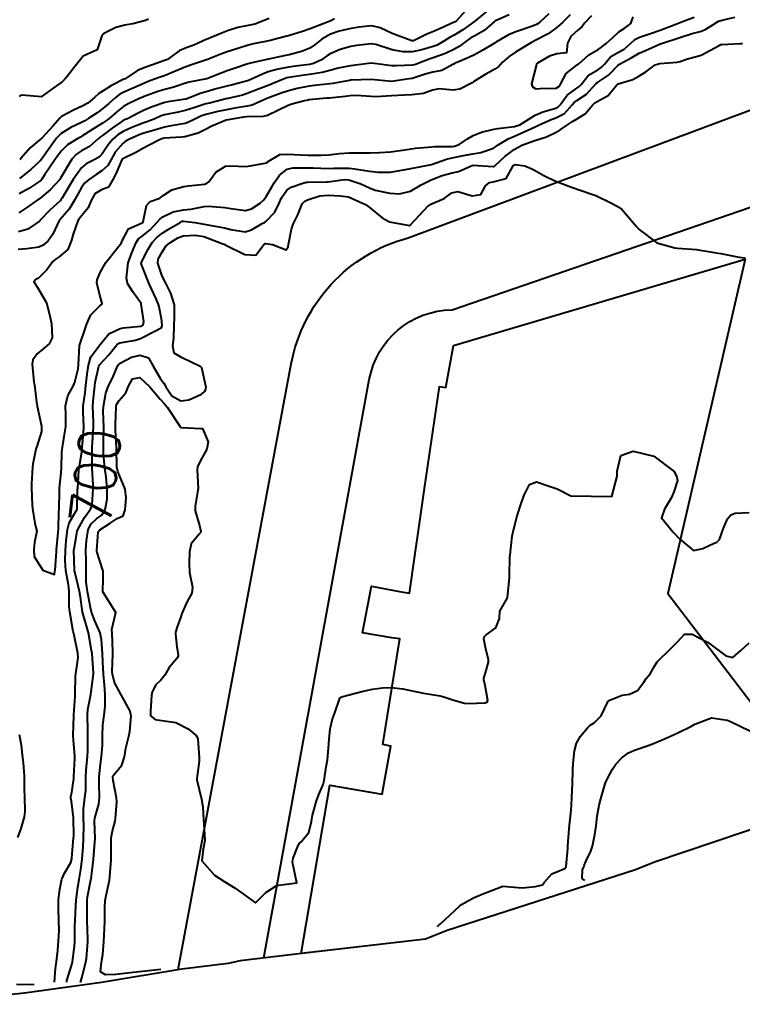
# Model space of a CAD drawing. Header units: metres. Extents: x 286371 to 293043, y 7462578 to 7466404.
# Drawn here: x 292189.8 to 292259.9, y 7462577.7 to 7462674.5 of the extents above; entities that cross this region are included whole.
import ezdxf
from ezdxf.enums import TextEntityAlignment as Align

# ---------------------------------------------------------------- set-up
doc = ezdxf.new("R2010")
doc.units = ezdxf.units.M
doc.header["$MEASUREMENT"] = 0
for name, color, linetype in [('Area', 45, 'Continuous'), ('Cotas', 45, 'Continuous'), ('Curvas de Nivel 1m', 11, 'Continuous'), ('Curvas de Nivel 5m', 15, 'Continuous'), ('Edificações', 30, 'Continuous'), ('Vias primárias', 230, 'Continuous')]:
    doc.layers.add(name, color=color, linetype=linetype)
doc.styles.add('Style-STANDARD', font='STANDARD.shx')

msp = doc.modelspace()

# ---------------------------------------------------------------- linework, layer by layer
at = {"layer": 'Area'}
msp.add_polyline3d([(292263.187, 7462596.643, 706.132), (292251.362, 7462592.681, 703.852), (292249.513, 7462591.933, 706.132), (292231.234, 7462586.014, 701.722), (292229.134, 7462585.201, 702.198), (292216.292, 7462583.702, 701.274), (292211.142, 7462583.09, 701.126), (292209.978, 7462582.809, 701.146), (292205.467, 7462582.283, 701.395), (292197.673, 7462580.971, 706.245), (292190.19, 7462579.932, 698.074), (292182.149, 7462579.109, 711.705), (292179.807, 7462578.573, 715.166), (292171.857, 7462577.714, 711.432), (292163.929, 7462577.725, 713.317), (292156.401, 7462578.938, 704.527), (292154.414, 7462578.957, 705.698), (292148.301, 7462579.613, 708.936), (292142.655, 7462580.362, 711.466)], dxfattribs=at)
at = {"layer": 'Curvas de Nivel 1m', "flags": 128}
for points, elevation in [([(292241.127, 7462675.106), (292240.254, 7462674.3), (292240.086, 7462674.148), (292239.93, 7462674.064), (292239.515, 7462673.898), (292237.919, 7462673.355), (292237.213, 7462673.047), (292236.036, 7462672.362), (292235.958, 7462672.308), (292235.903, 7462672.274), (292234.692, 7462671.583), (292233.885, 7462671.124), (292233.406, 7462670.876), (292232.272, 7462670.418), (292231.996, 7462670.299), (292231.871, 7462670.208), (292230.713, 7462669.59), (292229.858, 7462669.416), (292229.094, 7462669.227), (292227.849, 7462668.831), (292227.565, 7462668.772), (292225.844, 7462668.533), (292223.847, 7462668.711), (292221.912, 7462668.65), (292221.845, 7462668.642), (292221.797, 7462668.633), (292221.558, 7462668.589), (292220.127, 7462668.323), (292219.839, 7462668.284), (292218.351, 7462668.13), (292217.842, 7462668.057), (292216.666, 7462667.834), (292215.833, 7462667.626), (292215.123, 7462667.39), (292213.827, 7462666.912), (292213.678, 7462666.855), (292213.374, 7462666.711), (292212.306, 7462666.235), (292211.812, 7462666.132), (292210.613, 7462665.948), (292209.809, 7462665.786), (292208.981, 7462665.602), (292207.802, 7462665.323), (292207.402, 7462665.198), (292206.595, 7462664.812), (292206.075, 7462664.535), (292205.788, 7462664.436), (292204.429, 7462664.2), (292203.782, 7462664.074), (292202.839, 7462663.808), (292201.773, 7462663.494), (292201.326, 7462663.336), (292200.384, 7462662.905), (292199.989, 7462662.682), (292199.758, 7462662.495), (292199.02, 7462661.65), (292198.604, 7462660.931), (292198.284, 7462660.377), (292197.718, 7462659.844), (292197.167, 7462659.498), (292196.405, 7462658.964), (292196.037, 7462658.63), (292195.692, 7462658.145), (292195.068, 7462656.987), (292194.536, 7462656.122), (292193.645, 7462655.092), (292193.607, 7462655.053), (292193.579, 7462655.015), (292192.955, 7462653.687), (292192.488, 7462653.031), (292192.02, 7462652.616), (292191.595, 7462652.423), (292190.411, 7462652.249), (292189.597, 7462652.2)], 698), ([(292233.005, 7462675.357), (292232.134, 7462674.421), (292232.03, 7462674.326), (292231.932, 7462674.273), (292230.662, 7462673.704), (292229.918, 7462673.378), (292229.258, 7462673.124), (292227.968, 7462672.483), (292227.92, 7462672.468), (292227.904, 7462672.464), (292227.806, 7462672.486), (292225.917, 7462673.184), (292224.726, 7462673.735), (292223.935, 7462673.945), (292222.68, 7462673.816), (292221.93, 7462673.669), (292220.747, 7462673.418), (292219.922, 7462673.118), (292219.063, 7462672.627), (292218.418, 7462672.125), (292217.901, 7462671.774), (292217.101, 7462671.451), (292215.891, 7462671.12), (292215.534, 7462671.035), (292213.884, 7462670.704), (292212.269, 7462670.337), (292211.876, 7462670.225), (292210.756, 7462669.866), (292209.866, 7462669.546), (292209.305, 7462669.33), (292207.895, 7462668.794), (292207.863, 7462668.785), (292206.201, 7462668.467), (292205.847, 7462668.361), (292204.708, 7462667.975), (292203.837, 7462667.747), (292203.156, 7462667.543), (292201.827, 7462667.059), (292201.701, 7462667.011), (292201.426, 7462666.89), (292200.329, 7462666.394), (292199.812, 7462666.082), (292199.16, 7462665.567), (292198.409, 7462664.935), (292198.06, 7462664.67), (292197.787, 7462664.49), (292196.835, 7462663.902), (292195.767, 7462663.196), (292195.629, 7462663.114), (292195.375, 7462662.98), (292194.384, 7462662.366), (292193.745, 7462661.753), (292193.198, 7462661.015), (292192.177, 7462659.501), (292191.887, 7462659.042), (292191.803, 7462658.942), (292191.701, 7462658.855), (292190.62, 7462658.131), (292189.682, 7462657.615)], 701), ([(292237.273, 7462675.016), (292235.935, 7462674.434), (292235.892, 7462674.408), (292235.849, 7462674.366), (292234.831, 7462673.471), (292233.912, 7462672.957), (292233.551, 7462672.758), (292233.068, 7462672.407), (292232.397, 7462671.917), (292231.892, 7462671.635), (292231.066, 7462671.257), (292229.88, 7462670.827), (292229.599, 7462670.738), (292228.899, 7462670.469), (292228.179, 7462670.171), (292227.868, 7462670.102), (292226.324, 7462670.051), (292225.867, 7462670.061), (292224.144, 7462670.266), (292223.87, 7462670.291), (292223.599, 7462670.278), (292221.866, 7462670.037), (292220.66, 7462669.81), (292219.864, 7462669.592), (292219.096, 7462669.389), (292217.862, 7462669.201), (292217.37, 7462669.143), (292215.858, 7462668.911), (292215.668, 7462668.867), (292215.179, 7462668.685), (292214.246, 7462668.299), (292213.846, 7462668.144), (292212.823, 7462667.736), (292211.833, 7462667.351), (292211.367, 7462667.206), (292209.825, 7462666.85), (292209.761, 7462666.83), (292209.527, 7462666.769), (292208.178, 7462666.43), (292207.817, 7462666.338), (292206.646, 7462665.978), (292205.807, 7462665.698), (292205.111, 7462665.528), (292203.8, 7462665.273), (292203.485, 7462665.173), (292202.777, 7462664.87), (292202.072, 7462664.598), (292201.788, 7462664.497), (292200.627, 7462664.056), (292199.775, 7462663.675), (292199.306, 7462663.386), (292198.78, 7462662.929), (292198.32, 7462662.371), (292197.742, 7462661.49), (292197.479, 7462661.208), (292197.02, 7462660.955), (292196.176, 7462660.519), (292195.721, 7462660.12), (292194.915, 7462658.99), (292193.82, 7462657.155), (292193.74, 7462657.013), (292193.716, 7462656.971), (292193.673, 7462656.927), (292192.653, 7462656.036), (292191.709, 7462655.043), (292191.682, 7462655.005), (292191.642, 7462654.96), (292190.51, 7462654.177), (292189.627, 7462653.909)], 699), ([(292202.226, 7462674.594), (292201.938, 7462674.448), (292200.713, 7462674.122), (292199.93, 7462673.992), (292199.083, 7462673.771), (292197.918, 7462673.183), (292197.784, 7462673.078), (292197.724, 7462672.947), (292197.254, 7462671.594), (292195.884, 7462670.974), (292194.997, 7462669.857), (292194.348, 7462668.997), (292194.109, 7462668.742), (292193.847, 7462668.503), (292192.993, 7462667.861), (292191.824, 7462667.034), (292189.965, 7462667.21), (292189.826, 7462667.175), (292189.682, 7462667.077)], 704), ([(292220.298, 7462674.599), (292219.941, 7462674.429), (292219.621, 7462674.293), (292217.929, 7462673.647), (292217.187, 7462673.394), (292215.919, 7462672.988), (292215.676, 7462672.92), (292214.803, 7462672.691), (292214.098, 7462672.515), (292213.911, 7462672.477), (292212.435, 7462672.198), (292211.904, 7462672.048), (292210.931, 7462671.717), (292209.893, 7462671.393), (292209.427, 7462671.236), (292208.292, 7462670.788), (292208.003, 7462670.672), (292207.882, 7462670.63), (292206.508, 7462670.181), (292205.871, 7462669.95), (292205.089, 7462669.613), (292203.858, 7462669.12), (292203.667, 7462669.047), (292203.183, 7462668.865), (292202.213, 7462668.515), (292201.846, 7462668.368), (292200.825, 7462667.913), (292199.833, 7462667.489), (292199.462, 7462667.288), (292199.003, 7462666.927), (292198.375, 7462666.377), (292197.808, 7462665.901), (292197.263, 7462665.492), (292196.461, 7462664.964), (292196.049, 7462664.711), (292195.788, 7462664.571), (292194.715, 7462664.056), (292193.771, 7462663.479), (292193.309, 7462663.014), (292192.275, 7462661.567), (292191.916, 7462661.041), (292191.731, 7462660.819), (292190.8, 7462659.976), (292189.704, 7462659.093)], 702), ([(292213.943, 7462674.635), (292212.571, 7462674.088), (292211.932, 7462673.95), (292210.905, 7462673.775), (292209.924, 7462673.46), (292209.434, 7462673.259), (292208.325, 7462672.788), (292208.029, 7462672.676), (292207.912, 7462672.632), (292206.651, 7462672.065), (292205.899, 7462671.805), (292205.215, 7462671.514), (292204.356, 7462670.847), (292204.075, 7462670.658), (292203.88, 7462670.581), (292202.617, 7462670.129), (292201.869, 7462669.886), (292201.162, 7462669.598), (292200.168, 7462668.91), (292199.973, 7462668.792), (292199.851, 7462668.741), (292198.651, 7462668.123), (292197.834, 7462667.623), (292197.428, 7462667.353), (292197.005, 7462666.957), (292196.365, 7462666.417), (292195.811, 7462666.112), (292195.025, 7462665.767), (292193.796, 7462665.111), (292193.732, 7462665.069), (292193.659, 7462665.006), (292192.954, 7462664.193), (292191.911, 7462663.042), (292191.762, 7462662.907), (292190.739, 7462662.069), (292189.887, 7462661.072), (292189.813, 7462660.993), (292189.732, 7462660.945)], 703), ([(292243.2, 7462675.001), (292242.427, 7462674.267), (292242.181, 7462674.02), (292241.927, 7462673.788), (292241.043, 7462673.161), (292239.908, 7462672.561), (292239.416, 7462672.312), (292237.89, 7462671.384), (292237.269, 7462670.958), (292236.598, 7462670.354), (292236.247, 7462669.981), (292235.864, 7462669.709), (292235.002, 7462669.232), (292233.846, 7462668.513), (292233.772, 7462668.468), (292233.659, 7462668.397), (292232.472, 7462667.777), (292231.833, 7462667.687), (292230.473, 7462667.806), (292229.833, 7462667.684), (292228.943, 7462667.352), (292227.825, 7462667.239), (292227.109, 7462667.211), (292225.823, 7462667.123), (292224.323, 7462667.046), (292223.822, 7462667.064), (292222.422, 7462667.171), (292221.822, 7462667.14), (292221.336, 7462667.077), (292219.819, 7462666.913), (292219.549, 7462666.889), (292217.816, 7462666.735), (292217.739, 7462666.722), (292217.402, 7462666.651), (292216.158, 7462666.32), (292215.807, 7462666.186), (292214.798, 7462665.696), (292213.794, 7462665.225), (292213.373, 7462665.13), (292211.791, 7462665.093), (292211.467, 7462665.063), (292209.794, 7462664.764), (292208.387, 7462664.18), (292207.78, 7462663.847), (292207.079, 7462663.5), (292205.769, 7462663.156), (292205.479, 7462663.118), (292203.766, 7462663.003), (292203.64, 7462662.982), (292203.312, 7462662.861), (292202.305, 7462662.327), (292201.751, 7462662.041), (292201.005, 7462661.636), (292199.736, 7462661.019), (292199.681, 7462660.969), (292199.651, 7462660.916), (292199.071, 7462659.567), (292198.759, 7462658.929), (292198.358, 7462658.267), (292197.685, 7462657.993), (292197.026, 7462657.605), (292196.663, 7462656.96), (292196.389, 7462656.234), (292195.641, 7462655.351), (292195.478, 7462655.146), (292195.394, 7462654.988), (292194.921, 7462653.692), (292194.726, 7462652.998), (292194.396, 7462652.198), (292193.581, 7462651.482), (292193.29, 7462651.307), (292192.949, 7462651.024), (292192.371, 7462650.223), (292191.55, 7462649.409), (292191.316, 7462649.279), (292191.107, 7462649.051), (292191.535, 7462648.413), (292192.321, 7462647.032), (292192.634, 7462645.89), (292192.809, 7462645.025), (292192.877, 7462643.609), (292192.584, 7462643.027), (292191.979, 7462642.504), (292191.439, 7462642.054), (292190.995, 7462641.487), (292190.941, 7462641.052), (292191.122, 7462639.325), (292191.156, 7462639.048), (292191.369, 7462637.363), (292191.427, 7462637.043), (292191.444, 7462636.962), (292191.856, 7462635.037), (292191.858, 7462634.505), (292191.386, 7462633.043), (292191.359, 7462632.988), (292191.301, 7462632.809), (292191, 7462631.327), (292190.962, 7462631.049), (292190.876, 7462629.423), (292190.879, 7462629.05), (292190.956, 7462627.31), (292190.973, 7462627.048), (292191.192, 7462625.593), (292191.341, 7462625.042), (292191.389, 7462624.833), (292191.164, 7462623.72), (292191.102, 7462623.098), (292191.1, 7462623.045), (292191.144, 7462622.374), (292191.976, 7462621.032), (292193.108, 7462620.623), (292193.16, 7462620.967), (292193.165, 7462621.014), (292193.302, 7462622.861), (292193.317, 7462623.012), (292193.483, 7462624.707), (292193.5, 7462625.01), (292193.543, 7462626.675), (292193.57, 7462627.009), (292193.606, 7462628.641), (292193.613, 7462629.009), (292193.757, 7462630.517), (292193.781, 7462631.007), (292193.837, 7462632.465), (292193.899, 7462633.006), (292194.097, 7462634.229), (292194.215, 7462635.001), (292194.22, 7462636.132), (292194.182, 7462637.002), (292194.406, 7462637.972), (292194.955, 7462638.991), (292195.092, 7462639.296), (292195.418, 7462640.611), (292195.458, 7462640.949), (292195.459, 7462640.984), (292195.553, 7462642.882), (292195.568, 7462642.983), (292196.056, 7462644.395), (292196.262, 7462644.973), (292196.627, 7462645.838), (292197.511, 7462646.725), (292197.649, 7462646.815), (292197.748, 7462646.951), (292197.526, 7462647.774), (292197.231, 7462648.959), (292197.262, 7462649.245), (292197.559, 7462649.967), (292198.104, 7462650.944), (292199.603, 7462652.855), (292199.624, 7462652.893), (292199.631, 7462652.914), (292200.308, 7462654.22), (292201.633, 7462654.806), (292201.684, 7462654.833), (292201.713, 7462654.883), (292202.056, 7462656.48), (292202.418, 7462656.873), (292203.339, 7462657.19), (292203.673, 7462657.442), (292204.518, 7462658.005), (292205.686, 7462658.313), (292206.121, 7462658.384), (292207.691, 7462658.563), (292207.881, 7462658.601), (292208.107, 7462658.788), (292208.763, 7462659.724), (292209.717, 7462660.303), (292210.138, 7462660.338), (292211.717, 7462660.262), (292212.125, 7462660.321), (292213.723, 7462660.634), (292213.765, 7462660.662), (292213.799, 7462660.703), (292215.005, 7462661.416), (292215.736, 7462661.477), (292216.988, 7462661.403), (292217.735, 7462661.381), (292219.007, 7462661.353), (292219.736, 7462661.404), (292220.802, 7462661.535), (292221.739, 7462661.599), (292222.717, 7462661.592), (292223.74, 7462661.588), (292224.664, 7462661.617), (292225.742, 7462661.692), (292227.123, 7462661.875), (292227.747, 7462661.986), (292228.179, 7462662.047), (292229.75, 7462662.187), (292230.004, 7462662.197), (292231.751, 7462662.211), (292231.94, 7462662.233), (292232.402, 7462662.415), (292233.203, 7462662.962), (292233.767, 7462663.284), (292234.568, 7462663.587), (292235.777, 7462663.905), (292236.17, 7462663.967), (292237.781, 7462664.147), (292238.285, 7462664.327), (292239.798, 7462665.247), (292240.52, 7462665.577), (292241.809, 7462665.945), (292242.029, 7462666.053), (292242.213, 7462666.268), (292242.904, 7462667.182), (292243.838, 7462667.874), (292244.06, 7462668.022), (292244.24, 7462668.238), (292244.959, 7462669.126), (292245.866, 7462669.661), (292246.21, 7462669.869), (292246.503, 7462670.205), (292247.138, 7462670.942), (292247.892, 7462671.385), (292248.415, 7462671.658), (292249.001, 7462672.168), (292249.462, 7462672.61), (292249.914, 7462672.841), (292250.904, 7462673.155), (292251.925, 7462673.501), (292253.447, 7462674.094), (292253.937, 7462674.29), (292255.222, 7462674.788)], 697), ([(292193.124, 7462581.014), (292193.2, 7462582.338), (292193.294, 7462583.013), (292193.429, 7462584.133), (292193.503, 7462585.01), (292193.552, 7462586.038), (292193.538, 7462587.01), (292193.499, 7462588.129), (292193.511, 7462589.011), (292193.618, 7462590.042), (292193.833, 7462591.007), (292194.071, 7462591.606), (292194.689, 7462592.632), (292194.783, 7462592.993), (292194.792, 7462593.089), (292194.966, 7462594.99), (292194.979, 7462595.241), (292194.972, 7462596.981), (292194.778, 7462598.607), (292194.699, 7462598.903), (292194.687, 7462598.986), (292194.708, 7462599.062), (292194.791, 7462599.439), (292194.988, 7462600.806), (292195.004, 7462600.982), (292195.074, 7462602.747), (292195.073, 7462602.981), (292194.917, 7462604.94), (292194.916, 7462604.984), (292194.984, 7462606.902), (292194.986, 7462606.983), (292195.107, 7462608.806), (292195.116, 7462608.982), (292195.159, 7462610.784), (292195.174, 7462610.981), (292195.408, 7462612.558), (292195.386, 7462612.979), (292195.02, 7462614.727), (292194.959, 7462614.985), (292194.94, 7462615.072), (292194.591, 7462616.991), (292194.542, 7462617.512), (292194.529, 7462618.993), (292194.457, 7462619.631), (292194.215, 7462620.998), (292194.156, 7462621.977), (292194.183, 7462622.999), (292194.26, 7462623.906), (292194.384, 7462624.996), (292194.533, 7462625.656), (292195.212, 7462626.816), (292195.282, 7462626.914), (292195.31, 7462626.983), (292195.36, 7462628.865), (292195.365, 7462628.983), (292195.492, 7462630.76), (292195.519, 7462630.981), (292195.761, 7462632.513), (292195.812, 7462632.977), (292195.937, 7462634.363), (292195.962, 7462634.975), (292195.892, 7462636.441), (292195.901, 7462636.976), (292196.078, 7462638.279), (292196.161, 7462638.973), (292196.288, 7462640.094), (292196.408, 7462640.97), (292196.639, 7462641.764), (292197.452, 7462642.842), (292197.508, 7462642.899), (292197.544, 7462642.953), (292198.39, 7462644.021), (292199.478, 7462644.537), (292199.816, 7462644.582), (292201.482, 7462644.742), (292201.731, 7462644.889), (292201.791, 7462645.191), (292201.536, 7462646.884), (292201.515, 7462646.937), (292200.705, 7462648.074), (292200.201, 7462648.911), (292200.089, 7462649.451), (292200.282, 7462650.904), (292200.611, 7462651.877), (292201.054, 7462652.893), (292201.275, 7462653.223), (292201.613, 7462653.487), (292202.387, 7462654.108), (292203.094, 7462654.863), (292203.34, 7462655.158), (292203.642, 7462655.378), (292204.639, 7462655.85), (292205.653, 7462656.07), (292206.337, 7462656.131), (292207.658, 7462656.373), (292208.04, 7462656.407), (292209.657, 7462656.28), (292210.227, 7462656.184), (292211.653, 7462655.995), (292212.229, 7462656.152), (292213.075, 7462656.713), (292213.392, 7462656.985), (292213.674, 7462657.347), (292214.172, 7462658.212), (292214.431, 7462658.693), (292214.963, 7462659.428), (292215.714, 7462659.994), (292216.253, 7462660.13), (292217.717, 7462660.144), (292218.23, 7462660.123), (292219.716, 7462660.069), (292220.232, 7462660.091), (292221.717, 7462660.116), (292222.24, 7462660.053), (292223.713, 7462659.799), (292224.546, 7462659.707), (292225.712, 7462659.721), (292227.182, 7462659.962), (292227.718, 7462660.066), (292229.724, 7462660.454), (292231.175, 7462660.99), (292231.734, 7462661.106), (292232.825, 7462661.321), (292233.74, 7462661.49), (292234.513, 7462661.613), (292235.749, 7462662.04), (292235.944, 7462662.168), (292236.179, 7462662.358), (292237.154, 7462662.952), (292237.767, 7462663.203), (292239.428, 7462663.958), (292239.781, 7462664.115), (292239.915, 7462664.169), (292240.161, 7462664.299), (292241.261, 7462664.814), (292241.795, 7462664.991), (292242.646, 7462665.417), (292243.375, 7462666.251), (292243.568, 7462666.498), (292243.821, 7462666.684), (292244.755, 7462667.305), (292245.6, 7462668.218), (292245.715, 7462668.347), (292245.847, 7462668.432), (292246.911, 7462669.146), (292247.874, 7462670.152), (292247.887, 7462670.171), (292247.916, 7462670.184), (292249.183, 7462670.866), (292249.891, 7462671.263), (292250.494, 7462671.546), (292251.806, 7462672.126), (292251.875, 7462672.154), (292251.905, 7462672.165), (292251.97, 7462672.188), (292253.915, 7462672.819), (292255.024, 7462673.176), (292255.925, 7462673.424), (292256.372, 7462673.603), (292257.033, 7462674.038), (292257.597, 7462674.371), (292257.941, 7462674.493), (292259.17, 7462674.782)], 698), ([(292245.261, 7462674.907), (292244.599, 7462674.234), (292244.327, 7462673.839), (292243.923, 7462673.518), (292243.259, 7462672.909), (292242.936, 7462672.259), (292242.831, 7462671.32), (292241.888, 7462671.207), (292241.182, 7462670.987), (292240.008, 7462670.302), (292239.931, 7462670.245), (292239.87, 7462670.035), (292239.423, 7462668.311), (292239.521, 7462667.991), (292239.836, 7462667.796), (292240.287, 7462667.848), (292241.838, 7462667.89), (292242.079, 7462668.032), (292242.249, 7462668.268), (292242.81, 7462669.31), (292243.872, 7462670.127), (292243.945, 7462670.171), (292244.024, 7462670.242), (292245.001, 7462671.114), (292245.895, 7462671.644), (292246.239, 7462671.87), (292246.676, 7462672.203), (292247.321, 7462672.785), (292247.921, 7462673.334), (292248.432, 7462673.672), (292249.077, 7462674.167), (292249.295, 7462674.813)], 696), ([(292194.304, 7462580.994), (292194.326, 7462581.178), (292194.516, 7462581.798), (292194.809, 7462582.711), (292194.866, 7462582.989), (292195.039, 7462584.505), (292195.072, 7462584.987), (292195.099, 7462586.474), (292195.113, 7462586.987), (292195.186, 7462588.423), (292195.225, 7462588.986), (292195.392, 7462590.241), (292195.513, 7462590.982), (292195.66, 7462591.956), (292195.788, 7462592.973), (292195.886, 7462594.145), (292195.926, 7462594.97), (292195.948, 7462596.177), (292195.928, 7462596.967), (292195.922, 7462597.812), (292196.066, 7462598.965), (292196.141, 7462599.617), (292196.168, 7462600.964), (292196.199, 7462601.589), (292196.32, 7462602.962), (292196.337, 7462603.477), (292196.357, 7462604.962), (292196.356, 7462605.488), (292196.314, 7462606.963), (292196.359, 7462607.516), (292196.645, 7462608.959), (292196.687, 7462609.209), (292196.896, 7462610.955), (292196.898, 7462611.023), (292196.757, 7462612.958), (292196.718, 7462613.239), (292196.405, 7462614.964), (292196.158, 7462615.847), (292195.842, 7462616.973), (292195.637, 7462618.414), (292195.549, 7462618.977), (292195.111, 7462620.755), (292195.058, 7462620.985), (292195.048, 7462621.053), (292195.001, 7462622.987), (292195.013, 7462623.13), (292195.169, 7462624.01), (292195.329, 7462624.834), (292195.372, 7462624.982), (292196.021, 7462626.153), (292196.611, 7462626.963), (292196.786, 7462627.396), (292196.88, 7462628.96), (292196.88, 7462629.33), (292196.776, 7462630.962), (292196.771, 7462631.473), (292196.786, 7462632.962), (292196.808, 7462633.466), (292196.911, 7462634.961), (292196.904, 7462635.397), (292196.837, 7462636.962), (292196.863, 7462637.471), (292197.024, 7462638.96), (292197.07, 7462639.289), (292197.422, 7462640.85), (292197.45, 7462640.927), (292197.465, 7462640.954), (292198.4, 7462641.979), (292199.181, 7462642.929), (292199.315, 7462643.067), (292199.457, 7462643.131), (292200.98, 7462643.383), (292201.464, 7462643.545), (292202.915, 7462644.305), (292203.48, 7462644.601), (292203.57, 7462644.765), (292203.576, 7462644.853), (292203.493, 7462645.475), (292203.291, 7462646.639), (292203.227, 7462646.859), (292202.987, 7462647.398), (292202.306, 7462648.873), (292201.572, 7462650.733), (292201.535, 7462650.847), (292201.535, 7462650.885), (292201.546, 7462650.913), (292201.575, 7462650.973), (292202.223, 7462652.247), (292202.597, 7462652.87), (292203.071, 7462653.403), (292203.619, 7462653.833), (292204.252, 7462654.218), (292205.3, 7462654.829), (292205.515, 7462654.947), (292205.636, 7462654.967), (292206.746, 7462654.808), (292207.632, 7462654.651), (292207.807, 7462654.617), (292209.627, 7462654.304), (292210.232, 7462654.148), (292211.622, 7462653.929), (292212.234, 7462654.117), (292213.275, 7462654.71), (292213.504, 7462654.838), (292213.637, 7462654.925), (292214.508, 7462655.835), (292214.916, 7462656.686), (292215.151, 7462657.204), (292215.683, 7462657.961), (292216.091, 7462658.265), (292217.224, 7462658.651), (292217.594, 7462658.747), (292217.696, 7462658.755), (292219.542, 7462658.771), (292219.697, 7462658.782), (292221.28, 7462659.011), (292221.7, 7462658.982), (292222.859, 7462658.567), (292223.688, 7462658.183), (292224.25, 7462657.981), (292225.681, 7462657.681), (292226.598, 7462657.593), (292227.685, 7462657.862), (292228.723, 7462658.474), (292229.702, 7462658.978), (292230.746, 7462659.401), (292231.712, 7462659.649), (292232.354, 7462659.775), (292233.724, 7462660.394), (292235.722, 7462660.261), (292235.806, 7462660.28), (292235.892, 7462660.362), (292236.841, 7462661.244), (292237.748, 7462661.91), (292238.491, 7462662.323), (292239.761, 7462662.795), (292240.893, 7462663.161), (292241.773, 7462663.557), (292242.222, 7462663.823), (292242.833, 7462664.259), (292243.407, 7462664.633), (292243.793, 7462664.856), (292244.641, 7462665.392), (292245.356, 7462666.221), (292245.585, 7462666.45), (292245.82, 7462666.594), (292246.867, 7462667.16), (292247.71, 7462668.186), (292247.773, 7462668.258), (292247.846, 7462668.293), (292249.284, 7462668.732), (292249.857, 7462669.031), (292250.544, 7462669.464), (292251.435, 7462670.131), (292251.753, 7462670.25), (292251.876, 7462670.267), (292253.585, 7462670.393), (292253.88, 7462670.468), (292254.481, 7462670.68), (292255.89, 7462671.097), (292257.643, 7462672.028), (292257.819, 7462672.112), (292257.906, 7462672.132), (292259.677, 7462672.229), (292259.908, 7462672.23)], 699), ([(292203.434, 7462582.234), (292200.755, 7462581.954), (292199.06, 7462581.77), (292198.061, 7462581.714), (292197.593, 7462582.022), (292197.673, 7462582.947), (292197.797, 7462583.694), (292197.903, 7462584.944), (292197.935, 7462585.583), (292197.998, 7462586.943), (292197.991, 7462588.313), (292198.02, 7462588.937), (292198.131, 7462589.437), (292198.465, 7462590.928), (292198.605, 7462592.838), (292198.608, 7462592.926), (292198.615, 7462593.006), (292198.614, 7462594.926), (292198.619, 7462595.033), (292198.736, 7462595.702), (292199.002, 7462596.668), (292199.044, 7462596.92), (292199.163, 7462598.534), (292199.148, 7462598.919), (292198.809, 7462600.608), (292198.775, 7462600.925), (292198.779, 7462600.961), (292198.817, 7462601.093), (292199.648, 7462602.096), (292199.897, 7462602.909), (292200.033, 7462603.73), (292200.327, 7462604.903), (292200.424, 7462605.358), (292200.548, 7462606.9), (292200.414, 7462607.399), (292199.585, 7462608.915), (292198.952, 7462610.136), (292198.74, 7462610.928), (292198.722, 7462611.174), (292198.774, 7462612.928), (292198.779, 7462613.146), (292198.705, 7462614.929), (292198.691, 7462615.268), (292199.054, 7462616.924), (292197.798, 7462618.944), (292197.823, 7462620.223), (292197.826, 7462620.944), (292197.23, 7462622.865), (292197.217, 7462622.953), (292197.357, 7462624.776), (292197.519, 7462624.949), (292198.51, 7462625.619), (292199.201, 7462626.063), (292199.783, 7462626.335), (292199.967, 7462626.913), (292200.057, 7462628.086), (292199.978, 7462628.913), (292199.27, 7462630.625), (292199.185, 7462630.926), (292199.172, 7462631.03), (292199.123, 7462632.927), (292199.045, 7462634.644), (292199.038, 7462634.929), (292199.041, 7462635.227), (292199.1, 7462636.928), (292199.149, 7462637.146), (292199.373, 7462637.496), (292200.036, 7462638.263), (292200.311, 7462638.911), (292200.693, 7462639.617), (292201.407, 7462639.771), (292202.349, 7462638.88), (292203.376, 7462637.658), (292203.76, 7462637.247), (292204.083, 7462636.854), (292205.336, 7462634.934), (292205.39, 7462634.889), (292207.334, 7462634.816), (292207.469, 7462634.792), (292208.02, 7462633.496), (292207.899, 7462632.793), (292207.287, 7462631.683), (292207.005, 7462631.082), (292206.982, 7462630.809), (292207.059, 7462628.985), (292207.046, 7462628.807), (292206.777, 7462627.247), (292206.787, 7462626.811), (292207.183, 7462625.377), (292207.331, 7462624.802), (292207.299, 7462624.676), (292207.17, 7462624.545), (292206.385, 7462623.586), (292206.236, 7462622.818), (292206.183, 7462621.764), (292206.209, 7462620.818), (292206.513, 7462619.392), (292206.457, 7462618.814), (292205.961, 7462617.93), (292205.473, 7462616.828), (292205.37, 7462616.509), (292205.034, 7462615.528), (292204.857, 7462615.006), (292204.854, 7462614.837), (292205.006, 7462613.605), (292205.123, 7462612.833), (292205.126, 7462612.699), (292204.988, 7462612.45), (292204.253, 7462611.568), (292203.82, 7462610.852), (292203.454, 7462610.359), (292202.949, 7462609.885), (292202.597, 7462609.212), (292202.541, 7462608.87), (292202.45, 7462607.333), (292202.419, 7462606.872), (292202.899, 7462606.541), (292203.304, 7462606.452), (292204.895, 7462606.236), (292206.09, 7462605.613), (292206.876, 7462604.966), (292206.981, 7462604.803), (292207.027, 7462604.647), (292207.164, 7462602.8), (292207.162, 7462602.477), (292206.919, 7462600.803), (292206.931, 7462600.684), (292207.393, 7462598.795), (292207.524, 7462598.042), (292207.587, 7462596.792), (292207.643, 7462595.884), (292207.698, 7462594.79), (292207.561, 7462593.931), (292207.405, 7462592.794), (292208.663, 7462591.395), (292209.654, 7462590.759), (292210.645, 7462590.127), (292212.624, 7462588.714), (292213.626, 7462589.713), (292214.649, 7462590.379), (292214.883, 7462590.449), (292216.654, 7462590.654), (292216.222, 7462592.661), (292216.284, 7462593.066), (292216.706, 7462594.123), (292216.885, 7462594.478), (292217.059, 7462594.649), (292217.805, 7462595.561), (292218.074, 7462596.634), (292218.164, 7462597.222), (292218.55, 7462598.628), (292218.605, 7462598.799), (292218.783, 7462599.245), (292219.215, 7462600.201), (292219.289, 7462600.617), (292219.503, 7462601.942), (292219.619, 7462602.613), (292219.72, 7462603.748), (292219.776, 7462604.611), (292219.889, 7462605.609), (292220.123, 7462606.606), (292220.323, 7462607.193), (292220.835, 7462608.596), (292220.935, 7462608.69), (292221.101, 7462608.755), (292222.945, 7462609.265), (292224, 7462609.487), (292224.95, 7462609.603), (292225.82, 7462609.643), (292226.949, 7462609.517), (292228.167, 7462609.255), (292228.944, 7462609.102), (292230.546, 7462608.826), (292230.93, 7462608.742), (292231.892, 7462608.42), (292232.92, 7462608.109), (292233.237, 7462608.082), (292234.921, 7462608.158), (292235.09, 7462608.204), (292235.18, 7462608.371), (292234.946, 7462609.822), (292234.8, 7462610.377), (292234.795, 7462610.539), (292234.968, 7462611.081), (292235.261, 7462612.098), (292235.254, 7462612.371), (292235.009, 7462613.358), (292234.789, 7462614.378), (292234.837, 7462614.567), (292235.03, 7462614.772), (292235.961, 7462615.44), (292236.326, 7462616.355), (292236.364, 7462617.055), (292237.084, 7462618.344), (292237.279, 7462620.342), (292237.293, 7462620.518), (292237.332, 7462622.342), (292237.346, 7462622.54), (292237.553, 7462624.339), (292237.639, 7462624.796), (292238.038, 7462626.332), (292238.43, 7462627.535), (292238.727, 7462628.322), (292239.25, 7462629.379), (292239.922, 7462629.637), (292241.248, 7462629.184), (292241.93, 7462628.96), (292243.234, 7462628.254), (292245.234, 7462628.217), (292247.234, 7462628.184), (292247.738, 7462630.177), (292247.755, 7462630.661), (292248.112, 7462632.172), (292249.301, 7462632.605), (292251.294, 7462632.124), (292253.272, 7462630.615), (292253.555, 7462630.09), (292253.594, 7462629.754), (292253.242, 7462628.65), (292253.083, 7462628.25), (292253.02, 7462628.098), (292252.343, 7462626.982), (292252.062, 7462626.112), (292253.184, 7462624.727), (292253.791, 7462624.085), (292255.157, 7462622.947), (292256.059, 7462623.148), (292257.166, 7462623.651), (292257.44, 7462623.759), (292257.68, 7462624.027), (292258.07, 7462625.137), (292258.463, 7462626.016), (292258.8, 7462626.42), (292259.213, 7462626.59), (292260.551, 7462626.648)], 701), ([(292230.304, 7462586.374), (292230.343, 7462586.448), (292230.478, 7462586.564), (292230.597, 7462586.665), (292232.424, 7462588.408), (292232.626, 7462588.561), (292233.805, 7462589.219), (292234.642, 7462589.557), (292236.654, 7462590.344), (292238.524, 7462590.188), (292239.834, 7462590.297), (292240.484, 7462590.459), (292240.66, 7462590.695), (292241.409, 7462591.538), (292242.681, 7462592.067), (292242.802, 7462592.253), (292242.956, 7462594.006), (292242.97, 7462594.251), (292243.079, 7462595.91), (292243.109, 7462596.249), (292243.284, 7462597.729), (292243.323, 7462598.246), (292243.39, 7462599.651), (292243.41, 7462600.245), (292243.445, 7462601.625), (292243.478, 7462602.245), (292243.595, 7462603.501), (292243.807, 7462604.24), (292244.204, 7462604.904), (292244.887, 7462605.767), (292245.135, 7462605.976), (292245.528, 7462606.215), (292246.211, 7462606.898), (292246.815, 7462608.196), (292246.851, 7462608.27), (292246.927, 7462608.365), (292248.224, 7462608.886), (292248.936, 7462608.977), (292249.738, 7462609.356), (292250.354, 7462610.143), (292250.577, 7462610.523), (292250.967, 7462610.974), (292251.384, 7462611.722), (292251.644, 7462612.125), (292253.004, 7462613.448), (292253.621, 7462614.085), (292254.289, 7462614.812), (292255.025, 7462614.827), (292256.532, 7462614.042), (292257.009, 7462613.698), (292258.307, 7462612.702), (292258.992, 7462612.543), (292259.75, 7462613.246), (292260.558, 7462613.981)], 702), ([(292244.594, 7462590.874), (292244.354, 7462591.073), (292244.391, 7462591.94), (292244.502, 7462592.227), (292244.553, 7462592.359), (292244.692, 7462592.725), (292245.189, 7462593.735), (292245.348, 7462594.215), (292245.581, 7462595.362), (292245.697, 7462596.21), (292245.815, 7462597.152), (292246.013, 7462598.206), (292246.16, 7462598.827), (292246.564, 7462600.198), (292246.627, 7462600.377), (292246.813, 7462600.792), (292247.298, 7462601.716), (292247.606, 7462602.183), (292248.196, 7462602.822), (292248.851, 7462603.305), (292249.445, 7462603.566), (292250.863, 7462604.038), (292250.935, 7462604.062), (292251.109, 7462604.131), (292252.337, 7462604.647), (292252.876, 7462604.891), (292253.695, 7462605.279), (292254.891, 7462605.839), (292255.294, 7462606.066), (292256.904, 7462606.685), (292258.448, 7462606.464), (292258.898, 7462606.282), (292259.483, 7462605.996), (292260.884, 7462605.292)], 703), ([(292189.696, 7462605.068), (292189.875, 7462604.08), (292189.969, 7462603.062), (292190.085, 7462602.311), (292190.157, 7462601.064), (292190.156, 7462599.702), (292190.214, 7462599.063), (292190.231, 7462597.593), (292190.155, 7462597.063), (292189.859, 7462595.945), (292189.531, 7462595.072)], 698), ([(292189.43, 7462580.803), (292191.154, 7462580.774)], 698)]:
    msp.add_lwpolyline(points, dxfattribs=dict(at, elevation=elevation))
at = {"layer": 'Curvas de Nivel 5m', "elevation": 700, "flags": 128}
for points in [[(292235.04, 7462675.285), (292233.934, 7462674.394), (292232.775, 7462673.558), (292231.913, 7462673.035), (292231.523, 7462672.818), (292230.925, 7462672.439), (292230.282, 7462672.065), (292229.896, 7462671.915), (292228.776, 7462671.586), (292227.888, 7462671.402), (292226.978, 7462671.408), (292225.89, 7462671.602), (292224.33, 7462672.113), (292223.907, 7462672.189), (292222.446, 7462672.023), (292221.901, 7462671.917), (292220.855, 7462671.64), (292219.893, 7462671.223), (292219.536, 7462670.973), (292219.042, 7462670.627), (292218.248, 7462670.268), (292217.877, 7462670.184), (292216.528, 7462670.011), (292215.873, 7462669.922), (292214.828, 7462669.732), (292213.865, 7462669.454), (292213.322, 7462669.252), (292212.187, 7462668.729), (292211.959, 7462668.627), (292211.852, 7462668.59), (292210.403, 7462668.199), (292209.843, 7462668.058), (292208.823, 7462667.796), (292207.835, 7462667.532), (292207.272, 7462667.364), (292205.891, 7462666.823), (292205.839, 7462666.809), (292205.824, 7462666.801), (292204.115, 7462666.554), (292203.818, 7462666.484), (292202.61, 7462666.075), (292201.807, 7462665.735), (292201.237, 7462665.458), (292200.199, 7462664.908), (292199.921, 7462664.784), (292199.791, 7462664.718), (292198.706, 7462664.004), (292197.769, 7462663.276), (292197.579, 7462663.135), (292197.344, 7462662.951), (292196.496, 7462662.221), (292195.746, 7462661.771), (292195.254, 7462661.469), (292194.809, 7462660.988), (292193.706, 7462659.143), (292193.619, 7462659.016), (292192.706, 7462658.012), (292191.676, 7462657.148), (292191.614, 7462657.106), (292191.517, 7462657.047), (292190.436, 7462656.289), (292189.655, 7462655.775)], [(292195.644, 7462580.974), (292195.842, 7462581.647), (292196.153, 7462582.97), (292196.205, 7462583.303), (292196.343, 7462584.968), (292196.344, 7462585.191), (292196.284, 7462586.969), (292196.276, 7462587.294), (292196.27, 7462588.97), (292196.302, 7462589.298), (292196.646, 7462590.965), (292196.665, 7462591.06), (292196.914, 7462592.951), (292197.045, 7462594.624), (292197.048, 7462594.95), (292197.001, 7462596.7), (292197.034, 7462596.95), (292197.402, 7462598.318), (292197.467, 7462598.944), (292197.44, 7462600.309), (292197.451, 7462600.945), (292197.59, 7462602.186), (292197.685, 7462602.942), (292197.762, 7462604.04), (292197.786, 7462604.941), (292197.805, 7462606.026), (292197.926, 7462606.939), (292198.037, 7462607.818), (292198.03, 7462608.938), (292197.976, 7462609.912), (292197.872, 7462610.941), (292197.798, 7462612.126), (292197.772, 7462612.943), (292197.689, 7462614.269), (292197.554, 7462614.946), (292197.042, 7462616.127), (292196.704, 7462616.96), (292196.598, 7462617.425), (292196.32, 7462618.966), (292196.194, 7462619.872), (292196.194, 7462620.968), (292196.175, 7462621.927), (292196.14, 7462622.97), (292196.212, 7462623.92), (292196.378, 7462624.967), (292196.634, 7462625.521), (292197.2, 7462626.039), (292197.726, 7462626.427), (292198.045, 7462626.942), (292198.214, 7462627.955), (292198.24, 7462628.94), (292198.124, 7462630.078), (292197.997, 7462630.944), (292197.881, 7462632.36), (292197.861, 7462632.946), (292197.861, 7462633.495), (292197.897, 7462634.946), (292197.848, 7462636.456), (292197.857, 7462636.947), (292198.101, 7462638.226), (292198.372, 7462638.94), (292198.697, 7462639.642), (292199.254, 7462640.927), (292199.323, 7462641.029), (292199.427, 7462641.122), (292200.602, 7462641.742), (292201.44, 7462641.931), (292202.235, 7462641.678), (292202.686, 7462640.876), (292203.406, 7462639.637), (292203.744, 7462639.202), (292203.909, 7462638.854), (292204.518, 7462637.979), (292205.374, 7462637.503), (292206.152, 7462637.595), (292207.384, 7462638.134), (292207.757, 7462638.421), (292207.841, 7462638.788), (292207.423, 7462640.697), (292207.332, 7462640.796), (292205.437, 7462641.71), (292204.732, 7462642.127), (292204.594, 7462642.837), (292204.709, 7462643.592), (292204.749, 7462644.835), (292204.763, 7462645.568), (292204.768, 7462646.836), (292204.401, 7462647.971), (292203.94, 7462648.849), (292203.555, 7462649.617), (292203.133, 7462650.861), (292203.185, 7462651.256), (292203.591, 7462652.017), (292203.935, 7462652.513), (292204.298, 7462652.844), (292205.101, 7462653.343), (292205.615, 7462653.53), (292206.816, 7462653.606), (292207.614, 7462653.452), (292209.474, 7462652.766), (292209.603, 7462652.705), (292209.739, 7462652.625), (292211.589, 7462651.717), (292212.665, 7462651.641), (292213.473, 7462652.706), (292213.538, 7462652.772), (292213.605, 7462652.789), (292214.28, 7462652.694), (292215.597, 7462652.177), (292215.805, 7462652.467), (292215.847, 7462652.671), (292216.12, 7462654.173), (292216.298, 7462654.664), (292216.729, 7462655.577), (292217.168, 7462656.652), (292217.417, 7462656.899), (292217.67, 7462657.018), (292218.892, 7462657.41), (292219.677, 7462657.463), (292220.854, 7462657.42), (292221.675, 7462657.305), (292223.301, 7462656.56), (292223.66, 7462656.303), (292224.92, 7462655.261), (292225.639, 7462654.88), (292227.596, 7462654.533), (292227.635, 7462654.558), (292229.415, 7462656.459), (292229.667, 7462656.62), (292230.963, 7462657.147), (292231.683, 7462657.709), (292232.264, 7462657.837), (292233.68, 7462657.428), (292234.51, 7462657.553), (292234.965, 7462658.375), (292235.357, 7462658.712), (292235.7, 7462658.761), (292236.966, 7462659.085), (292237.655, 7462660.335), (292237.681, 7462660.378), (292237.725, 7462660.406), (292237.854, 7462660.461), (292238.788, 7462660.318), (292239.462, 7462660.05), (292239.718, 7462659.892), (292240.618, 7462659.383), (292241.703, 7462658.858), (292243.302, 7462658.25), (292243.692, 7462658.122), (292243.865, 7462658.069), (292245.682, 7462657.443), (292247.124, 7462656.74), (292247.668, 7462656.457), (292248.126, 7462656.178), (292249.638, 7462654.444), (292249.891, 7462654.151), (292251.608, 7462652.838), (292253.351, 7462652.346), (292253.598, 7462652.332), (292255.46, 7462652.202), (292255.596, 7462652.181), (292256.215, 7462652.055), (292257.591, 7462651.836), (292257.817, 7462651.804), (292259.586, 7462651.47), (292260.189, 7462651.392)]]:
    msp.add_lwpolyline(points, dxfattribs=at)
at = {"layer": 'Edificações'}
msp.add_lwpolyline([(292268.032, 7462598.62), (292263.187, 7462596.643), (292251.362, 7462592.681), (292249.513, 7462591.933), (292231.234, 7462586.014), (292229.134, 7462585.201), (292217.05, 7462583.79), (292219.858, 7462600.16), (292224.925, 7462599.269), (292225.779, 7462603.949), (292225.006, 7462604.102), (292226.633, 7462614.36), (292225.868, 7462614.48), (292223.017, 7462614.947), (292223.897, 7462619.491), (292226.605, 7462618.978), (292227.577, 7462618.805), (292229.042, 7462628.969), (292230.493, 7462638.874), (292231.111, 7462638.798), (292231.854, 7462642.878), (292260.184, 7462651.256), (292252.662, 7462618.772)], close=True, dxfattribs=at)
at = {"layer": 'Vias primárias'}
for points, elevation in [([(292205.115, 7462582.224), (292216.1, 7462641.079, -0.289349), (292227.467, 7462653.333), (292302.594, 7462681.448, 0.384418), (292306.812, 7462689.577), (292300.635, 7462710.05, 0.504814), (292287.98, 7462714.566), (292210.629, 7462685.549, -0.004522), (292179.649, 7462674.246, -0.083303), (292161.398, 7462669.21, 10.0846)], 701.614), ([(292213.444, 7462583.364), (292223.682, 7462639.553, -0.359196), (292231.721, 7462646.337), (292373.165, 7462695.091), (292392.244, 7462701.668, -0.300553), (292434.467, 7462690.797, 0.245057), (292453.71, 7462683.657, -1.161871)], 701.192)]:
    msp.add_lwpolyline(points, format="xyb", dxfattribs=dict(at, elevation=elevation))

# ---------------------------------------------------------------- texts
at = {"layer": 'Cotas', "style": 'Style-STANDARD'}
msp.add_text('700', height=4, rotation=83.05394, dxfattribs=at).set_placement((292197.086, 7462630.144, 700), align=Align.MIDDLE_CENTER)

doc.saveas('drawing.dxf')
